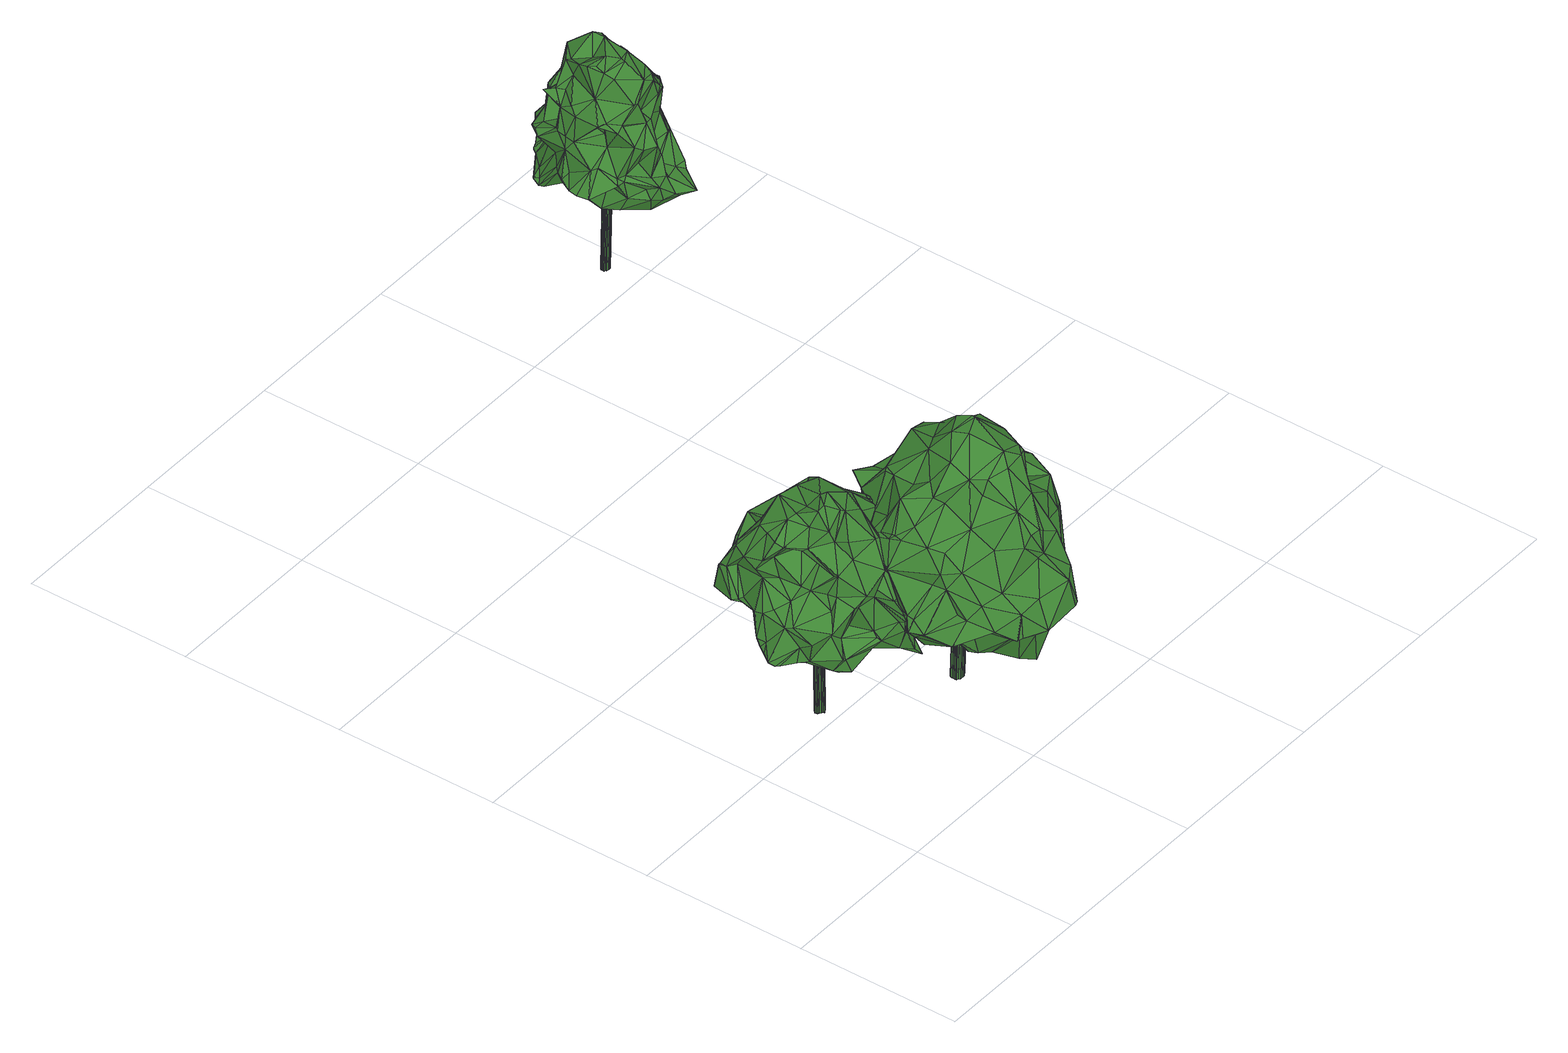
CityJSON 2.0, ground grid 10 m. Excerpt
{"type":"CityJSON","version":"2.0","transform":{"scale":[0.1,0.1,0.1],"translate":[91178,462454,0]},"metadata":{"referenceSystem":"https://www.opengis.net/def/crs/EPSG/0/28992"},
"CityObjects":{
"tree1":{"type":"SolitaryVegetationObject","attributes":{"gtid":170,"crown_width_m":9.94,"crown_median_z":8.65,"trunk_H_m":8.4,"trunk_DBH_m":0.555,"trunk_radius_m":0.278,"trunk_base_height_m":0.25,"original_gtid":"174"},"geometry":[{"type":"Solid","lod":"3","boundaries":[[[[0,1,2]],[[3,4,5]],[[6,7,8]],[[9,10,11]],[[2,12,13]],[[14,15,16]],[[17,18,19]],[[20,21,22]],[[14,16,23]],[[24,25,26]],[[27,18,28]],[[29,30,31]],[[32,33,34]],[[32,34,35]],[[2,36,37]],[[38,39,40]],[[41,19,42]],[[43,44,34]],[[45,46,47]],[[48,7,49]],[[10,50,51]],[[52,53,54]],[[55,56,57]],[[14,58,59]],[[60,61,62]],[[63,64,54]],[[65,63,54]],[[66,51,67]],[[66,68,69]],[[70,71,72]],[[73,74,75]],[[76,77,78]],[[79,63,65]],[[80,25,24]],[[81,82,83]],[[84,85,86]],[[87,88,89]],[[87,90,88]],[[59,91,15]],[[42,83,92]],[[37,36,93]],[[94,95,96]],[[97,21,20]],[[98,99,100]],[[21,64,22]],[[101,102,103]],[[63,104,105]],[[106,107,93]],[[108,109,110]],[[111,112,113]],[[114,42,105]],[[50,115,51]],[[67,51,115]],[[116,117,118]],[[34,33,79]],[[119,120,73]],[[121,26,122]],[[123,120,119]],[[123,119,124]],[[59,15,14]],[[91,125,126]],[[32,35,127]],[[101,103,128]],[[44,129,130]],[[44,130,131]],[[132,32,127]],[[132,127,109]],[[26,31,24]],[[29,31,26]],[[7,133,49]],[[134,30,29]],[[49,135,48]],[[136,137,138]],[[139,140,52]],[[141,71,70]],[[142,143,144]],[[145,18,17]],[[146,147,148]],[[149,150,28]],[[151,136,152]],[[74,153,75]],[[42,92,41]],[[154,155,8]],[[82,155,154]],[[152,136,156]],[[118,117,101]],[[102,101,117]],[[101,157,158]],[[141,159,160]],[[161,162,163]],[[50,162,115]],[[163,162,57]],[[50,57,162]],[[14,164,116]],[[165,102,166]],[[74,46,153]],[[167,116,118]],[[168,169,170]],[[17,19,41]],[[52,140,53]],[[141,171,159]],[[71,60,113]],[[172,173,174]],[[175,174,176]],[[112,177,72]],[[172,174,175]],[[91,126,16]],[[31,178,135]],[[30,178,31]],[[146,148,179]],[[70,72,177]],[[113,72,71]],[[133,77,180]],[[76,180,77]],[[181,112,100]],[[113,112,72]],[[41,182,183]],[[184,179,0]],[[185,67,186]],[[184,146,179]],[[187,188,150]],[[189,78,77]],[[7,6,133]],[[6,40,39]],[[6,8,40]],[[2,1,12]],[[113,60,190]],[[165,166,191]],[[94,13,12]],[[91,192,125]],[[91,59,192]],[[138,5,37]],[[118,139,167]],[[193,130,157]],[[193,157,151]],[[83,114,81]],[[194,23,195]],[[196,185,186]],[[196,186,161]],[[151,157,101]],[[92,197,198]],[[92,198,182]],[[139,129,43]],[[118,129,139]],[[199,85,165]],[[81,40,155]],[[81,155,82]],[[200,35,34]],[[201,188,16]],[[135,49,180]],[[162,186,115]],[[195,57,50]],[[50,194,195]],[[202,100,111]],[[181,70,177]],[[54,53,65]],[[65,53,140]],[[9,11,88]],[[203,204,205]],[[43,129,44]],[[199,169,168]],[[202,68,206]],[[206,68,207]],[[208,45,103]],[[96,209,210]],[[207,68,185]],[[135,178,48]],[[19,18,27]],[[33,32,38]],[[187,56,188]],[[149,211,212]],[[213,152,156]],[[88,11,190]],[[148,147,124]],[[60,62,190]],[[89,190,62]],[[185,68,66]],[[16,15,91]],[[10,9,199]],[[105,104,214]],[[215,216,97]],[[181,100,99]],[[153,208,75]],[[114,105,214]],[[124,89,62]],[[217,124,62]],[[66,10,51]],[[218,219,108]],[[140,139,220]],[[85,168,221]],[[199,168,85]],[[26,25,80]],[[48,178,7]],[[44,131,34]],[[145,17,212]],[[200,34,131]],[[50,199,191]],[[26,80,122]],[[185,196,207]],[[42,114,83]],[[66,67,185]],[[10,199,50]],[[66,11,10]],[[66,69,11]],[[202,111,68]],[[94,204,203]],[[30,197,154]],[[197,30,134]],[[31,180,24]],[[135,180,31]],[[20,22,105]],[[147,123,124]],[[105,42,19]],[[206,207,196]],[[213,143,152]],[[96,204,94]],[[190,222,113]],[[105,22,63]],[[97,20,215]],[[165,191,199]],[[92,83,197]],[[74,73,4]],[[103,102,221]],[[73,75,208]],[[181,223,224]],[[65,220,79]],[[140,220,65]],[[150,149,196]],[[39,32,77]],[[225,226,205]],[[201,227,228]],[[203,229,2]],[[138,106,136]],[[230,209,95]],[[158,129,118]],[[38,32,39]],[[231,29,171]],[[180,232,24]],[[232,80,24]],[[136,151,137]],[[233,216,227]],[[59,58,192]],[[234,105,19]],[[153,46,45]],[[187,57,56]],[[188,228,28]],[[188,201,228]],[[188,28,150]],[[233,227,201]],[[58,116,192]],[[194,50,191]],[[164,14,166]],[[102,164,166]],[[195,55,57]],[[136,93,156]],[[167,139,235]],[[236,212,237]],[[119,238,124]],[[223,181,239]],[[49,133,180]],[[79,43,34]],[[220,43,79]],[[196,149,206]],[[212,206,149]],[[240,38,40]],[[240,40,81]],[[114,214,240]],[[81,114,240]],[[38,240,33]],[[133,6,39]],[[208,153,45]],[[221,208,103]],[[143,218,241]],[[159,122,242]],[[70,243,141]],[[45,47,128]],[[122,159,121]],[[71,61,60]],[[206,244,202]],[[18,211,28]],[[145,211,18]],[[108,245,109]],[[176,246,247]],[[176,247,243]],[[154,197,82]],[[83,82,197]],[[243,70,224]],[[243,224,176]],[[178,8,248]],[[189,77,132]],[[8,30,154]],[[102,117,164]],[[116,164,117]],[[80,230,122]],[[181,99,239]],[[206,212,244]],[[222,68,113]],[[88,190,89]],[[112,181,177]],[[190,11,222]],[[69,222,11]],[[113,68,111]],[[244,100,202]],[[213,249,143]],[[221,168,208]],[[96,210,205]],[[78,144,250]],[[78,250,210]],[[61,217,62]],[[223,237,17]],[[239,237,223]],[[74,4,3]],[[74,3,46]],[[85,221,86]],[[232,209,80]],[[230,80,209]],[[14,116,58]],[[115,186,67]],[[3,47,46]],[[40,8,155]],[[194,191,23]],[[63,22,64]],[[234,19,27]],[[162,161,186]],[[251,147,252]],[[147,146,252]],[[107,156,93]],[[253,195,23]],[[254,253,23]],[[166,23,191]],[[169,199,9]],[[205,204,96]],[[169,9,90]],[[90,9,88]],[[4,73,120]],[[4,120,255]],[[120,256,255]],[[196,161,187]],[[163,187,161]],[[57,187,163]],[[196,187,150]],[[127,35,200]],[[228,27,28]],[[234,27,257]],[[258,143,241]],[[141,231,171]],[[208,170,73]],[[84,86,102]],[[84,102,165]],[[2,251,252]],[[39,77,133]],[[250,205,210]],[[195,253,55]],[[3,137,47]],[[137,128,47]],[[259,160,61]],[[156,260,213]],[[2,252,0]],[[184,0,252]],[[240,104,33]],[[69,68,222]],[[159,171,121]],[[2,13,203]],[[94,203,13]],[[255,5,4]],[[217,148,124]],[[124,87,89]],[[2,5,255]],[[37,5,2]],[[87,124,238]],[[119,261,238]],[[215,20,105]],[[215,105,234]],[[79,104,63]],[[54,64,21]],[[180,76,232]],[[78,232,76]],[[52,21,97]],[[54,21,52]],[[26,171,29]],[[121,171,26]],[[152,143,151]],[[193,151,143]],[[249,144,262]],[[123,251,256]],[[120,123,256]],[[147,251,123]],[[256,251,255]],[[45,128,103]],[[173,198,134]],[[2,255,251]],[[14,23,166]],[[214,104,240]],[[257,215,234]],[[97,216,233]],[[227,216,215]],[[254,23,16]],[[73,170,119]],[[132,77,32]],[[17,237,212]],[[188,56,253]],[[55,253,56]],[[16,188,253]],[[173,172,198]],[[236,237,239]],[[41,92,182]],[[168,170,208]],[[78,210,209]],[[78,209,232]],[[184,252,146]],[[169,119,170]],[[112,111,100]],[[212,236,244]],[[33,104,79]],[[200,258,127]],[[139,43,220]],[[254,16,253]],[[172,175,183]],[[41,183,17]],[[230,95,12]],[[99,236,239]],[[98,236,99]],[[223,17,183]],[[223,183,175]],[[231,246,29]],[[143,249,262]],[[244,236,98]],[[212,211,145]],[[149,28,211]],[[106,93,136]],[[263,160,264]],[[263,264,141]],[[137,151,128]],[[101,128,151]],[[52,97,235]],[[158,130,129]],[[122,1,0]],[[148,217,265]],[[61,265,217]],[[160,265,61]],[[148,265,160]],[[98,100,244]],[[12,1,230]],[[122,230,1]],[[109,245,189]],[[144,189,245]],[[241,110,258]],[[143,262,144]],[[137,5,138]],[[3,5,137]],[[225,205,93]],[[127,258,109]],[[250,260,205]],[[107,205,260]],[[37,93,107]],[[96,95,209]],[[93,205,107]],[[181,224,70]],[[225,93,36]],[[225,36,226]],[[0,242,122]],[[157,130,158]],[[85,84,165]],[[159,242,160]],[[179,148,242]],[[179,242,0]],[[160,242,148]],[[78,189,144]],[[173,246,174]],[[169,261,119]],[[90,261,169]],[[142,108,219]],[[142,219,143]],[[241,218,110]],[[109,189,132]],[[257,227,215]],[[174,246,176]],[[138,37,106]],[[29,246,134]],[[173,134,246]],[[245,108,142]],[[245,142,144]],[[108,110,218]],[[219,218,143]],[[94,12,95]],[[36,2,229]],[[205,229,203]],[[226,229,205]],[[36,229,226]],[[86,221,102]],[[134,198,197]],[[101,158,118]],[[183,198,172]],[[183,182,198]],[[16,233,201]],[[16,126,233]],[[71,141,264]],[[259,264,160]],[[61,71,264]],[[259,61,264]],[[263,141,160]],[[52,235,139]],[[125,235,126]],[[250,144,260]],[[116,167,235]],[[116,235,192]],[[125,192,235]],[[107,106,37]],[[126,235,233]],[[97,233,235]],[[178,248,7]],[[7,248,8]],[[258,193,143]],[[258,110,109]],[[131,258,200]],[[258,130,193]],[[131,130,258]],[[87,238,90]],[[90,238,261]],[[246,231,247]],[[243,247,141]],[[231,141,247]],[[27,227,257]],[[228,227,27]],[[178,30,8]],[[176,224,175]],[[223,175,224]],[[213,260,249]],[[144,249,260]],[[156,107,260]],[[266,267,268]],[[266,268,269]],[[269,268,270]],[[269,270,271]],[[268,267,272]],[[268,272,270]],[[270,272,273]],[[270,273,271]],[[272,267,274]],[[272,274,273]],[[273,274,275]],[[273,275,271]],[[274,267,276]],[[274,276,275]],[[275,276,277]],[[275,277,271]],[[276,267,278]],[[276,278,277]],[[277,278,279]],[[277,279,271]],[[279,278,280]],[[279,280,271]],[[278,267,281]],[[278,281,280]],[[280,281,282]],[[280,282,271]],[[281,267,283]],[[281,283,282]],[[283,267,284]],[[283,284,282]],[[282,284,285]],[[282,285,271]],[[284,267,286]],[[284,286,285]],[[286,267,287]],[[286,287,285]],[[285,287,288]],[[285,288,271]],[[287,267,289]],[[287,289,288]],[[288,289,290]],[[288,290,271]],[[289,267,291]],[[289,291,290]],[[291,267,292]],[[291,292,290]],[[290,292,293]],[[290,293,271]],[[292,267,294]],[[292,294,293]],[[293,294,295]],[[293,295,271]],[[295,294,296]],[[295,296,271]],[[294,267,297]],[[294,297,296]],[[297,267,298]],[[297,298,296]],[[296,298,299]],[[296,299,271]],[[298,267,300]],[[298,300,299]],[[299,300,301]],[[299,301,271]],[[300,267,302]],[[300,302,301]],[[301,302,303]],[[301,303,271]],[[302,267,304]],[[302,304,303]],[[303,304,305]],[[303,305,271]],[[305,304,269]],[[305,269,271]],[[304,267,266]],[[304,266,269]]]]}]},
"tree2":{"type":"SolitaryVegetationObject","attributes":{"gtid":153,"crown_width_m":12.18,"crown_median_z":9.05,"trunk_H_m":8.67,"trunk_DBH_m":0.709,"trunk_radius_m":0.355,"trunk_base_height_m":0.38,"original_gtid":"157"},"geometry":[{"type":"Solid","lod":"3","boundaries":[[[[306,307,308]],[[309,308,307]],[[310,311,312]],[[313,312,311]],[[314,315,316]],[[317,318,319]],[[320,321,322]],[[323,321,320]],[[324,325,326]],[[327,328,329]],[[330,331,332]],[[330,332,333]],[[334,335,336]],[[337,338,339]],[[340,338,337]],[[341,342,343]],[[344,345,346]],[[347,348,349]],[[350,351,352]],[[353,354,335]],[[355,356,357]],[[358,359,321]],[[360,361,362]],[[363,364,333]],[[365,366,367]],[[368,369,370]],[[371,372,373]],[[349,372,371]],[[318,374,375]],[[324,322,376]],[[361,377,362]],[[378,379,380]],[[319,318,375]],[[381,382,383]],[[317,382,381]],[[384,354,353]],[[344,385,345]],[[341,386,342]],[[316,387,388]],[[389,390,317]],[[324,326,391]],[[392,393,394]],[[393,395,396]],[[396,394,393]],[[325,397,326]],[[387,398,388]],[[399,392,315]],[[396,400,394]],[[401,400,396]],[[402,403,372]],[[316,404,314]],[[405,314,404]],[[362,334,360]],[[406,407,366]],[[408,331,409]],[[372,403,373]],[[410,373,403]],[[411,331,408]],[[310,359,412]],[[358,412,359]],[[413,406,366]],[[408,409,406]],[[406,409,414]],[[415,416,327]],[[417,418,419]],[[306,399,420]],[[315,420,399]],[[370,387,316]],[[421,410,422]],[[421,422,386]],[[423,424,425]],[[423,425,426]],[[427,428,424]],[[429,401,430]],[[431,432,433]],[[362,335,334]],[[353,335,362]],[[343,434,341]],[[435,436,437]],[[314,420,315]],[[438,324,391]],[[369,361,439]],[[347,349,371]],[[440,441,367]],[[388,404,316]],[[442,400,443]],[[398,387,444]],[[398,444,418]],[[364,445,308]],[[308,445,306]],[[426,385,423]],[[443,400,351]],[[446,351,400]],[[311,432,431]],[[447,432,311]],[[448,405,449]],[[426,450,326]],[[340,451,452]],[[453,454,455]],[[456,457,458]],[[381,318,317]],[[361,350,377]],[[365,402,413]],[[459,421,386]],[[349,413,402]],[[372,349,402]],[[445,399,306]],[[411,408,413]],[[460,461,462]],[[463,461,460]],[[310,312,417]],[[464,449,465]],[[466,449,464]],[[324,467,325]],[[450,468,391]],[[469,468,450]],[[413,348,411]],[[413,349,348]],[[347,470,348]],[[360,439,361]],[[456,471,412]],[[472,454,434]],[[386,473,342]],[[424,337,438]],[[428,337,424]],[[433,432,474]],[[335,354,475]],[[467,324,376]],[[449,405,398]],[[310,476,447]],[[321,359,419]],[[415,477,478]],[[327,477,415]],[[414,479,480]],[[374,481,397]],[[449,466,448]],[[482,483,437]],[[319,377,350]],[[353,467,384]],[[381,374,318]],[[484,485,356]],[[462,441,440]],[[371,373,421]],[[486,476,458]],[[457,486,458]],[[375,487,488]],[[489,490,491]],[[471,456,458]],[[347,482,470]],[[437,470,482]],[[389,319,350]],[[389,317,319]],[[350,352,389]],[[419,384,321]],[[412,321,323]],[[467,376,384]],[[458,476,310]],[[458,310,471]],[[412,471,310]],[[326,450,391]],[[400,401,492]],[[446,400,492]],[[439,336,369]],[[411,348,332]],[[344,346,427]],[[384,419,354]],[[489,431,490]],[[493,494,495]],[[496,415,478]],[[497,333,498]],[[493,495,499]],[[332,470,498]],[[425,468,469]],[[424,468,425]],[[460,462,440]],[[500,462,461]],[[500,461,501]],[[502,435,430]],[[330,479,409]],[[326,397,426]],[[394,400,442]],[[454,453,434]],[[470,437,436]],[[306,420,314]],[[453,421,434]],[[401,396,502]],[[503,504,445]],[[382,390,505]],[[357,398,418]],[[357,506,398]],[[374,381,507]],[[333,479,330]],[[364,479,333]],[[472,345,507]],[[410,421,373]],[[317,390,382]],[[348,470,332]],[[416,338,452]],[[307,448,499]],[[364,363,395]],[[314,448,306]],[[417,359,310]],[[419,359,417]],[[433,474,415]],[[329,328,508]],[[413,366,365]],[[409,331,330]],[[307,306,448]],[[509,510,383]],[[486,457,416]],[[415,474,416]],[[486,416,474]],[[327,380,328]],[[414,407,406]],[[407,414,511]],[[507,481,374]],[[408,406,413]],[[433,490,431]],[[512,329,463]],[[411,332,331]],[[328,380,379]],[[366,513,367]],[[417,485,484]],[[484,418,417]],[[440,367,512]],[[416,451,380]],[[416,380,327]],[[426,481,514]],[[445,504,399]],[[463,501,461]],[[456,323,339]],[[327,512,477]],[[329,512,327]],[[398,506,465]],[[398,404,388]],[[445,364,395]],[[487,362,488]],[[377,488,362]],[[362,467,353]],[[473,515,346]],[[376,322,384]],[[336,335,475]],[[506,356,464]],[[515,422,501]],[[385,427,423]],[[385,344,427]],[[405,404,398]],[[433,415,496]],[[482,516,483]],[[448,314,405]],[[494,493,491]],[[466,491,493]],[[438,320,322]],[[402,365,403]],[[325,375,397]],[[325,467,375]],[[507,514,481]],[[426,397,481]],[[308,479,364]],[[370,336,387]],[[336,475,387]],[[452,338,340]],[[438,339,320]],[[323,320,339]],[[457,456,339]],[[502,396,517]],[[412,323,456]],[[439,360,336]],[[370,369,336]],[[334,336,360]],[[483,429,430]],[[448,466,493]],[[448,493,499]],[[343,472,434]],[[428,379,378]],[[337,428,378]],[[354,418,444]],[[354,444,475]],[[427,424,423]],[[449,398,465]],[[308,309,479]],[[418,354,419]],[[518,370,316]],[[519,505,390]],[[382,505,383]],[[484,356,355]],[[487,467,362]],[[442,443,520]],[[501,508,515]],[[309,307,499]],[[486,447,476]],[[474,447,486]],[[361,369,520]],[[451,416,452]],[[447,474,432]],[[407,521,366]],[[346,342,473]],[[443,351,361]],[[395,517,396]],[[375,467,487]],[[357,356,506]],[[337,339,438]],[[356,522,464]],[[366,521,477]],[[375,374,397]],[[316,315,518]],[[394,442,523]],[[442,524,523]],[[322,324,438]],[[328,346,515]],[[328,515,508]],[[394,523,392]],[[315,523,518]],[[496,495,494]],[[407,495,496]],[[346,345,342]],[[332,498,333]],[[466,489,491]],[[322,321,384]],[[512,367,513]],[[512,513,477]],[[497,436,363]],[[484,355,418]],[[485,313,522]],[[437,483,435]],[[366,477,513]],[[390,492,519]],[[495,525,499]],[[345,472,343]],[[519,526,455]],[[500,365,441]],[[500,441,462]],[[309,525,414]],[[346,527,427]],[[427,527,379]],[[505,519,455]],[[367,441,365]],[[508,463,329]],[[392,523,315]],[[501,410,403]],[[507,381,510]],[[507,510,472]],[[475,444,387]],[[440,463,460]],[[519,516,526]],[[478,477,521]],[[478,521,496]],[[395,363,517]],[[424,438,468]],[[507,385,514]],[[426,514,385]],[[311,310,447]],[[345,385,507]],[[502,517,435]],[[496,521,407]],[[409,479,414]],[[483,430,435]],[[483,516,429]],[[515,473,422]],[[473,386,422]],[[501,422,410]],[[526,516,482]],[[528,526,482]],[[429,516,519]],[[502,430,401]],[[390,389,492]],[[446,492,389]],[[340,378,451]],[[337,378,340]],[[459,386,341]],[[459,341,421]],[[343,342,345]],[[429,519,492]],[[381,383,510]],[[416,457,338]],[[339,338,457]],[[436,498,470]],[[497,498,436]],[[436,435,517]],[[436,517,363]],[[497,363,333]],[[431,489,529]],[[442,368,524]],[[358,321,412]],[[417,312,485]],[[313,485,312]],[[494,490,496]],[[491,490,494]],[[509,472,510]],[[427,379,428]],[[512,463,440]],[[311,431,313]],[[503,445,395]],[[403,365,500]],[[403,500,501]],[[501,463,508]],[[431,529,313]],[[522,313,529]],[[506,464,465]],[[407,511,525]],[[495,407,525]],[[368,442,520]],[[414,525,511]],[[499,525,309]],[[434,421,341]],[[357,418,355]],[[375,488,319]],[[377,319,488]],[[399,504,392]],[[393,392,504]],[[503,393,504]],[[472,509,454]],[[524,368,523]],[[518,368,370]],[[523,368,518]],[[450,426,469]],[[347,528,482]],[[438,391,468]],[[526,530,453]],[[453,530,421]],[[425,469,426]],[[528,530,526]],[[346,328,527]],[[328,379,527]],[[368,520,369]],[[361,520,443]],[[401,429,492]],[[464,529,489]],[[522,529,464]],[[454,509,455]],[[485,522,356]],[[453,455,526]],[[509,505,455]],[[509,383,505]],[[451,378,380]],[[309,480,479]],[[414,480,309]],[[466,464,489]],[[496,490,433]],[[347,531,528]],[[503,395,393]],[[389,351,446]],[[352,351,389]],[[361,351,350]],[[371,531,347]],[[421,531,371]],[[530,531,421]],[[530,528,531]],[[532,533,534]],[[532,534,535]],[[535,534,536]],[[535,536,537]],[[534,533,538]],[[534,538,536]],[[536,538,539]],[[536,539,537]],[[538,533,540]],[[538,540,539]],[[539,540,541]],[[539,541,537]],[[540,533,542]],[[540,542,541]],[[541,542,543]],[[541,543,537]],[[542,533,544]],[[542,544,543]],[[543,544,545]],[[543,545,537]],[[544,533,546]],[[544,546,545]],[[545,546,547]],[[545,547,537]],[[546,533,548]],[[546,548,547]],[[547,548,549]],[[547,549,537]],[[548,533,550]],[[548,550,549]],[[549,550,551]],[[549,551,537]],[[550,533,552]],[[550,552,551]],[[551,552,553]],[[551,553,537]],[[552,533,554]],[[552,554,553]],[[553,554,555]],[[553,555,537]],[[554,533,556]],[[554,556,555]],[[555,556,557]],[[555,557,537]],[[556,533,558]],[[556,558,557]],[[557,558,559]],[[557,559,537]],[[558,533,560]],[[558,560,559]],[[559,560,561]],[[559,561,537]],[[560,533,562]],[[560,562,561]],[[561,562,563]],[[561,563,537]],[[562,533,564]],[[562,564,563]],[[563,564,565]],[[563,565,537]],[[564,533,566]],[[564,566,565]],[[565,566,567]],[[565,567,537]],[[566,533,568]],[[566,568,567]],[[567,568,569]],[[567,569,537]],[[569,568,570]],[[569,570,537]],[[568,533,571]],[[568,571,570]],[[570,571,572]],[[570,572,537]],[[571,533,573]],[[571,573,572]],[[572,573,574]],[[572,574,537]],[[573,533,575]],[[573,575,574]],[[574,575,576]],[[574,576,537]],[[575,533,577]],[[575,577,576]],[[577,533,578]],[[577,578,576]],[[576,578,579]],[[576,579,537]],[[578,533,532]],[[578,532,579]],[[579,532,535]],[[579,535,537]]]]}]},
"tree3":{"type":"SolitaryVegetationObject","attributes":{"gtid":173,"crown_width_m":8.48,"crown_median_z":8.84,"trunk_H_m":8.64,"trunk_DBH_m":0.475,"trunk_radius_m":0.238,"trunk_base_height_m":0.2,"original_gtid":"177"},"geometry":[{"type":"Solid","lod":"3","boundaries":[[[[580,581,582]],[[583,584,585]],[[583,585,586]],[[587,588,585]],[[589,590,591]],[[592,593,594]],[[595,596,597]],[[598,593,599]],[[600,599,593]],[[601,602,603]],[[604,605,606]],[[607,608,609]],[[599,600,610]],[[611,612,613]],[[614,615,616]],[[617,616,615]],[[618,619,620]],[[592,600,593]],[[613,621,622]],[[623,621,613]],[[581,624,625]],[[590,589,587]],[[626,627,628]],[[603,591,590]],[[629,630,631]],[[632,633,634]],[[635,609,636]],[[637,638,639]],[[640,641,642]],[[643,644,645]],[[646,597,647]],[[648,649,650]],[[610,600,586]],[[651,652,653]],[[654,653,652]],[[651,655,656]],[[657,658,659]],[[660,661,662]],[[663,621,623]],[[664,665,666]],[[630,629,667]],[[580,610,668]],[[669,670,611]],[[644,662,645]],[[671,662,644]],[[583,586,592]],[[672,636,609]],[[673,674,627]],[[620,624,618]],[[587,585,584]],[[620,619,675]],[[620,675,672]],[[676,677,678]],[[679,671,644]],[[680,681,682]],[[683,684,685]],[[686,664,687]],[[688,687,664]],[[603,584,583]],[[689,690,691]],[[681,641,692]],[[692,682,681]],[[643,645,693]],[[694,643,693]],[[695,696,671]],[[587,584,590]],[[590,584,603]],[[616,697,614]],[[586,585,588]],[[698,583,594]],[[648,699,700]],[[592,594,583]],[[701,702,653]],[[701,653,703]],[[704,664,611]],[[684,705,685]],[[609,635,706]],[[609,706,607]],[[592,586,600]],[[707,593,598]],[[625,582,581]],[[599,708,707]],[[598,599,707]],[[709,710,677]],[[692,641,711]],[[616,712,713]],[[581,618,624]],[[714,662,671]],[[715,608,716]],[[717,716,608]],[[631,718,719]],[[686,720,721]],[[606,722,723]],[[724,723,722]],[[605,725,606]],[[726,606,725]],[[719,727,724]],[[726,728,729]],[[726,725,728]],[[684,730,705]],[[657,695,731]],[[657,696,695]],[[678,732,733]],[[639,734,637]],[[676,735,677]],[[664,683,665]],[[665,687,688]],[[665,736,687]],[[723,737,604]],[[665,661,736]],[[645,661,665]],[[738,739,635]],[[624,740,673]],[[631,630,682]],[[741,742,743]],[[655,713,656]],[[744,595,745]],[[746,609,608]],[[747,748,589]],[[749,675,619]],[[750,689,620]],[[639,638,703]],[[742,699,751]],[[712,616,617]],[[746,623,752]],[[690,753,752]],[[680,667,730]],[[630,667,680]],[[750,690,689]],[[754,755,637]],[[754,756,757]],[[758,759,678]],[[749,760,634]],[[726,649,606]],[[761,753,750]],[[762,607,706]],[[719,763,727]],[[702,764,733]],[[765,766,767]],[[726,638,649]],[[703,653,654]],[[768,703,654]],[[616,713,697]],[[730,769,681]],[[692,737,682]],[[770,697,762]],[[697,717,762]],[[618,581,668]],[[580,668,581]],[[755,771,751]],[[614,697,772]],[[646,773,597]],[[625,626,582]],[[639,703,768]],[[770,772,697]],[[587,632,588]],[[632,774,588]],[[642,730,684]],[[775,776,777]],[[776,601,777]],[[778,739,738]],[[732,715,779]],[[663,715,732]],[[780,668,610]],[[669,664,670]],[[591,781,747]],[[614,782,783]],[[729,728,703]],[[698,601,583]],[[603,583,601]],[[613,622,784]],[[700,649,648]],[[660,662,714]],[[763,723,727]],[[683,685,693]],[[765,626,766]],[[762,717,607]],[[599,785,708]],[[786,705,730]],[[624,673,625]],[[647,631,646]],[[711,640,735]],[[709,735,640]],[[631,731,695]],[[642,641,769]],[[646,631,719]],[[746,752,753]],[[787,783,782]],[[730,681,680]],[[788,777,789]],[[698,789,777]],[[611,666,669]],[[635,739,770]],[[778,748,790]],[[688,664,669]],[[767,791,792]],[[596,792,791]],[[601,776,602]],[[679,705,786]],[[694,685,705]],[[597,596,647]],[[731,647,596]],[[715,746,608]],[[692,735,605]],[[605,604,692]],[[704,784,683]],[[621,663,622]],[[746,715,623]],[[679,695,671]],[[648,755,699]],[[782,778,790]],[[712,651,656]],[[712,656,713]],[[793,792,745]],[[618,760,619]],[[723,763,737]],[[781,591,602]],[[642,769,730]],[[705,679,643]],[[705,643,694]],[[688,666,665]],[[709,640,683]],[[591,747,589]],[[640,642,684]],[[765,582,626]],[[794,709,683]],[[780,618,668]],[[648,650,637]],[[758,795,759]],[[735,676,605]],[[734,639,768]],[[734,768,796]],[[684,683,640]],[[738,633,632]],[[738,632,589]],[[686,721,797]],[[798,700,699]],[[776,799,781]],[[654,652,617]],[[755,751,699]],[[764,676,800]],[[678,800,676]],[[793,708,801]],[[709,677,735]],[[617,652,712]],[[604,737,692]],[[606,723,604]],[[798,699,742]],[[779,802,733]],[[672,761,620]],[[803,757,790]],[[779,733,732]],[[756,637,734]],[[756,734,796]],[[593,804,594]],[[707,804,593]],[[597,804,595]],[[774,805,588]],[[708,804,707]],[[773,804,597]],[[773,806,788]],[[646,806,773]],[[735,692,711]],[[623,715,663]],[[779,715,802]],[[776,771,799]],[[751,771,776]],[[706,635,770]],[[770,762,706]],[[741,646,742]],[[589,748,738]],[[778,738,748]],[[742,646,719]],[[752,807,690]],[[752,623,807]],[[626,625,627]],[[702,733,655]],[[626,628,767]],[[626,767,766]],[[657,659,696]],[[804,773,789]],[[788,789,773]],[[743,742,806]],[[743,806,646]],[[744,745,792]],[[671,659,714]],[[767,714,659]],[[647,731,631]],[[657,596,658]],[[767,658,596]],[[767,596,791]],[[610,785,599]],[[580,785,610]],[[767,659,658]],[[623,808,807]],[[809,807,808]],[[637,650,638]],[[649,638,650]],[[644,643,679]],[[796,654,617]],[[810,811,691]],[[787,782,790]],[[744,792,596]],[[717,608,607]],[[767,792,765]],[[742,788,806]],[[788,751,777]],[[775,777,751]],[[754,637,756]],[[613,612,808]],[[613,808,623]],[[757,787,790]],[[727,723,724]],[[614,772,782]],[[733,764,678]],[[678,764,800]],[[768,654,796]],[[747,781,812]],[[725,676,764]],[[605,676,725]],[[721,809,612]],[[721,612,797]],[[758,710,683]],[[794,683,710]],[[794,710,709]],[[701,764,702]],[[780,760,618]],[[802,717,655]],[[651,702,655]],[[697,655,717]],[[697,713,655]],[[672,675,636]],[[786,629,679]],[[679,629,695]],[[635,636,813]],[[671,696,659]],[[629,631,695]],[[813,636,675]],[[741,814,646]],[[743,646,814]],[[743,814,741]],[[612,670,797]],[[620,740,624]],[[670,664,797]],[[720,809,721]],[[750,753,690]],[[634,805,774]],[[685,694,693]],[[711,641,640]],[[805,780,815]],[[815,588,805]],[[712,652,651]],[[708,785,801]],[[582,801,580]],[[793,801,582]],[[580,801,785]],[[619,760,749]],[[780,610,815]],[[586,815,610]],[[588,815,586]],[[719,718,763]],[[802,655,733]],[[683,664,816]],[[651,653,702]],[[675,749,817]],[[633,738,817]],[[772,770,739]],[[634,633,817]],[[611,664,666]],[[688,669,666]],[[755,648,637]],[[601,698,777]],[[683,693,645]],[[704,816,664]],[[687,736,661]],[[700,724,722]],[[628,714,767]],[[686,797,664]],[[678,710,758]],[[678,677,710]],[[587,589,632]],[[805,634,760]],[[809,720,811]],[[686,811,720]],[[781,602,776]],[[641,681,769]],[[783,796,615]],[[627,660,628]],[[617,615,796]],[[783,615,614]],[[603,602,591]],[[810,691,690]],[[625,673,627]],[[611,670,612]],[[753,609,746]],[[613,784,704]],[[757,756,787]],[[689,740,620]],[[726,703,638]],[[726,729,703]],[[790,812,803]],[[786,667,629]],[[747,812,748]],[[613,704,611]],[[703,728,701]],[[764,701,728]],[[764,728,725]],[[803,754,757]],[[799,754,803]],[[793,765,792]],[[689,673,740]],[[803,812,799]],[[790,748,812]],[[754,818,755]],[[771,755,818]],[[781,799,812]],[[700,798,724]],[[724,798,719]],[[690,807,819]],[[730,667,786]],[[784,622,795]],[[820,795,622]],[[788,742,751]],[[775,751,776]],[[649,700,722]],[[771,818,799]],[[754,799,818]],[[649,722,606]],[[809,808,612]],[[595,744,596]],[[731,596,657]],[[761,750,620]],[[632,634,774]],[[753,761,609]],[[672,609,761]],[[683,795,758]],[[804,789,698]],[[804,698,594]],[[784,795,683]],[[708,745,804]],[[595,804,745]],[[691,674,673]],[[813,675,817]],[[813,817,635]],[[635,817,738]],[[732,820,663]],[[622,663,820]],[[778,782,739]],[[628,660,714]],[[687,660,686]],[[687,661,660]],[[796,821,756]],[[634,817,749]],[[772,739,782]],[[686,660,691]],[[811,686,691]],[[691,660,674]],[[627,674,660]],[[793,582,765]],[[793,745,708]],[[805,760,780]],[[645,662,661]],[[719,798,742]],[[756,821,787]],[[783,821,796]],[[783,787,821]],[[683,645,665]],[[704,683,816]],[[732,759,820]],[[680,682,630]],[[732,678,759]],[[820,759,795]],[[631,822,718]],[[763,718,822]],[[682,737,822]],[[682,822,631]],[[737,763,822]],[[689,691,673]],[[819,809,811]],[[819,807,809]],[[819,810,690]],[[819,811,810]],[[715,716,802]],[[802,716,717]],[[823,824,825]],[[823,825,826]],[[826,825,827]],[[826,827,828]],[[827,825,829]],[[827,829,828]],[[825,824,830]],[[825,830,829]],[[829,830,831]],[[829,831,828]],[[830,824,832]],[[830,832,831]],[[831,832,833]],[[831,833,828]],[[832,824,834]],[[832,834,833]],[[834,824,835]],[[834,835,833]],[[833,835,836]],[[833,836,828]],[[835,824,837]],[[835,837,836]],[[836,837,838]],[[836,838,828]],[[838,837,839]],[[838,839,828]],[[837,824,840]],[[837,840,839]],[[839,840,841]],[[839,841,828]],[[840,824,842]],[[840,842,841]],[[841,842,843]],[[841,843,828]],[[843,842,844]],[[843,844,828]],[[842,824,845]],[[842,845,844]],[[844,845,846]],[[844,846,828]],[[845,824,847]],[[845,847,846]],[[847,824,848]],[[847,848,846]],[[846,848,849]],[[846,849,828]],[[848,824,850]],[[848,850,849]],[[849,850,851]],[[849,851,828]],[[850,824,852]],[[850,852,851]],[[852,824,853]],[[852,853,851]],[[851,853,854]],[[851,854,828]],[[853,824,855]],[[853,855,854]],[[854,855,856]],[[854,856,828]],[[855,824,857]],[[855,857,856]],[[857,824,823]],[[857,823,856]],[[856,823,826]],[[856,826,828]]]]}]}
},
"vertices":[
[65,155,107],[72,141,106],[79,148,92],[67,135,55],[71,145,71],[80,144,72],[95,98,107],[99,101,124],[96,98,123],[30,129,85],[28,128,86],[26,136,88],[89,150,99],[91,148,97],[41,88,61],[37,83,59],[35,81,61],[42,83,118],[42,84,104],[53,73,103],[64,60,85],[61,54,84],[64,56,87],[39,92,69],[93,131,125],[92,133,125],[87,136,130],[47,76,97],[32,79,88],[78,123,142],[84,106,136],[86,113,134],[100,88,94],[85,73,88],[96,78,77],[101,83,78],[82,140,75],[89,148,71],[89,85,99],[97,89,97],[86,93,110],[52,81,124],[65,70,114],[82,78,80],[94,86,67],[66,135,55],[70,137,49],[70,137,50],[99,104,124],[100,107,121],[21,113,74],[16,117,82],[63,59,69],[68,53,68],[61,53,84],[17,90,74],[16,90,74],[11,97,72],[41,87,59],[39,85,58],[31,141,118],[34,143,118],[29,150,103],[69,59,85],[65,56,87],[71,56,73],[19,120,92],[13,114,81],[30,123,106],[28,134,89],[43,117,139],[38,131,132],[35,124,132],[58,150,69],[64,140,54],[61,137,57],[89,115,107],[98,108,100],[97,119,92],[83,70,83],[89,135,123],[75,80,116],[75,82,126],[72,79,127],[59,113,77],[45,118,85],[60,120,71],[28,153,87],[24,139,87],[28,150,103],[27,143,86],[39,80,58],[69,79,128],[93,144,71],[96,150,98],[90,143,99],[100,141,95],[57,66,74],[49,112,120],[38,109,130],[34,119,119],[76,104,68],[59,110,66],[73,125,66],[74,71,87],[61,74,97],[88,147,71],[95,147,71],[111,116,66],[108,106,76],[111,116,65],[24,123,115],[26,120,121],[27,133,117],[69,74,112],[12,111,77],[61,84,68],[70,97,72],[73,86,67],[45,149,71],[55,150,73],[76,132,125],[77,144,123],[47,144,86],[37,153,91],[43,76,58],[43,75,58],[103,95,80],[76,125,66],[79,85,68],[93,93,58],[95,86,67],[100,106,83],[98,105,106],[76,103,143],[98,108,125],[92,133,58],[79,125,66],[82,144,71],[68,69,63],[73,52,62],[57,133,139],[107,117,66],[106,120,63],[103,129,85],[41,89,104],[58,157,99],[55,157,97],[51,156,105],[22,97,90],[17,81,89],[86,122,60],[95,129,59],[64,135,54],[79,97,131],[76,93,118],[95,133,58],[87,104,63],[79,89,69],[62,140,126],[50,148,125],[7,102,74],[11,108,75],[9,99,72],[54,94,72],[41,107,75],[45,95,71],[64,73,64],[47,134,82],[44,135,81],[49,144,75],[73,128,136],[61,96,144],[63,106,150],[55,102,148],[46,92,141],[51,103,146],[31,116,132],[96,105,125],[59,157,104],[92,118,115],[32,111,130],[60,90,126],[48,90,134],[60,157,100],[18,114,94],[13,108,81],[17,89,84],[20,85,75],[99,110,83],[28,145,104],[39,106,74],[43,80,60],[93,103,62],[28,99,79],[20,92,76],[16,98,93],[77,95,135],[64,95,142],[36,121,76],[97,86,71],[37,76,69],[36,117,105],[94,146,96],[100,142,94],[100,137,91],[29,104,100],[21,109,97],[59,131,64],[88,136,101],[100,131,90],[40,86,95],[37,97,105],[93,130,62],[66,83,99],[58,72,77],[57,69,75],[37,148,103],[110,120,63],[110,120,64],[71,63,71],[60,124,69],[32,141,105],[37,99,132],[46,105,138],[90,138,71],[88,129,81],[43,82,77],[34,82,85],[84,139,96],[75,137,112],[66,128,142],[86,122,110],[39,76,68],[49,75,97],[58,73,65],[52,100,119],[45,88,114],[30,152,87],[36,102,130],[78,83,103],[108,116,66],[59,143,118],[48,115,141],[38,104,104],[103,110,75],[61,109,148],[55,113,142],[98,100,124],[91,128,67],[103,129,86],[65,149,93],[65,150,93],[19,87,74],[38,86,70],[73,145,73],[59,141,80],[51,83,80],[99,105,67],[46,139,124],[93,143,71],[33,148,88],[99,112,74],[48,134,130],[45,135,130],[48,138,112],[65,110,3],[62,110,3],[65,111,3],[65,111,87],[65,112,87],[62,111,87],[65,112,2],[65,113,87],[64,112,2],[64,113,87],[64,113,2],[64,114,86],[63,113,2],[63,114,86],[62,114,86],[62,113,2],[61,114,86],[61,113,2],[61,112,2],[60,113,86],[60,112,2],[60,111,2],[59,112,86],[60,110,2],[59,111,87],[60,110,3],[60,109,3],[60,110,87],[61,108,3],[60,109,87],[61,109,87],[62,108,3],[62,107,3],[62,109,87],[63,108,3],[63,109,87],[64,108,3],[64,109,87],[65,109,3],[65,110,87],
[161,37,53],[155,43,62],[173,58,54],[156,62,59],[75,34,74],[92,43,62],[94,36,74],[100,36,53],[157,26,54],[165,26,60],[148,8,70],[140,68,169],[128,63,168],[135,46,160],[82,52,102],[83,44,102],[82,47,111],[66,52,89],[80,54,127],[103,60,139],[80,62,137],[101,99,78],[100,108,101],[97,120,92],[170,92,54],[170,100,52],[173,95,72],[181,82,68],[122,18,126],[119,20,118],[130,16,110],[71,74,112],[75,68,84],[67,57,89],[83,69,110],[133,108,134],[118,108,128],[126,104,142],[104,99,141],[107,101,141],[104,115,122],[163,113,99],[160,113,72],[149,125,78],[145,42,153],[148,40,134],[151,45,151],[110,33,116],[106,25,94],[104,13,70],[108,15,69],[107,12,70],[85,38,87],[85,32,86],[128,17,126],[138,30,138],[122,27,137],[179,79,91],[181,70,67],[123,131,63],[132,109,65],[117,126,62],[150,19,94],[141,16,118],[148,12,92],[157,118,101],[148,127,78],[138,127,99],[111,62,160],[112,51,153],[86,47,123],[131,40,154],[93,82,100],[98,99,110],[99,88,91],[125,72,167],[140,70,169],[137,78,167],[89,38,112],[103,93,142],[121,120,123],[140,7,90],[144,6,71],[152,49,152],[158,63,152],[75,67,129],[171,34,83],[176,41,84],[174,39,104],[172,64,80],[178,52,101],[97,63,145],[121,6,69],[173,37,61],[170,42,124],[175,58,127],[143,129,74],[125,130,86],[141,11,69],[136,21,67],[153,102,54],[135,85,65],[159,105,51],[168,92,54],[129,129,102],[162,106,54],[63,43,85],[144,118,58],[160,91,59],[100,80,74],[88,78,81],[93,20,79],[107,13,85],[91,27,94],[163,30,56],[144,112,115],[120,122,110],[87,85,129],[75,89,122],[77,82,126],[86,76,145],[92,97,123],[76,90,119],[170,74,128],[173,72,127],[98,41,53],[92,44,62],[103,58,68],[144,106,139],[177,84,109],[178,86,101],[175,88,107],[67,70,113],[131,17,124],[98,136,66],[98,136,67],[165,33,109],[157,34,125],[122,13,86],[174,51,57],[153,53,128],[78,50,66],[143,35,65],[126,25,49],[75,71,130],[91,82,92],[86,71,87],[151,105,137],[139,101,150],[149,91,148],[61,52,84],[72,67,82],[71,55,73],[127,108,121],[96,142,71],[108,132,84],[97,145,71],[105,129,87],[118,23,44],[124,16,43],[124,42,48],[103,43,130],[74,74,127],[75,73,130],[173,99,89],[63,45,84],[130,102,151],[110,125,125],[99,57,71],[128,18,107],[75,52,67],[110,104,72],[108,77,75],[177,70,63],[164,78,74],[104,70,148],[167,95,111],[167,86,119],[103,13,70],[101,16,71],[75,64,76],[117,46,142],[120,45,151],[112,40,51],[115,55,57],[119,47,50],[160,63,136],[128,47,68],[125,68,58],[128,70,63],[116,72,63],[176,90,87],[175,94,87],[149,55,67],[110,131,81],[114,133,90],[175,69,122],[167,45,78],[174,40,64],[141,77,160],[115,10,68],[117,81,156],[99,123,91],[137,89,157],[125,84,157],[147,83,71],[112,113,69],[115,112,68],[103,80,142],[117,119,109],[165,93,135],[174,74,97],[153,22,81],[165,84,147],[150,28,114],[121,88,78],[107,32,51],[162,29,86],[157,31,90],[153,65,65],[164,99,136],[99,103,109],[166,95,112],[107,33,51],[157,101,132],[152,101,105],[131,70,4],[128,70,4],[131,71,4],[132,68,91],[132,69,91],[128,68,91],[131,72,4],[131,70,91],[130,73,4],[131,71,91],[129,73,4],[130,71,91],[129,74,4],[129,72,91],[128,74,4],[128,72,91],[127,74,4],[127,72,91],[126,73,4],[127,71,91],[125,73,4],[126,71,91],[124,72,4],[125,70,91],[124,71,4],[125,69,91],[124,70,4],[125,68,91],[124,69,4],[125,67,91],[124,68,4],[125,66,91],[125,68,4],[126,66,91],[126,67,4],[126,65,90],[127,67,4],[127,65,90],[128,65,90],[128,67,4],[129,65,90],[129,67,4],[130,65,90],[130,68,4],[131,66,90],[131,68,4],[131,69,4],[132,67,90],
[291,431,152],[295,435,135],[285,443,143],[289,396,138],[298,398,136],[299,403,138],[293,410,148],[308,400,124],[300,406,138],[309,399,119],[304,397,124],[301,396,121],[284,405,149],[272,409,147],[274,404,144],[262,423,125],[262,430,121],[259,418,122],[272,414,149],[281,415,150],[285,408,149],[281,394,128],[287,397,118],[296,395,134],[263,421,69],[274,420,61],[264,405,64],[333,420,77],[333,424,78],[323,423,88],[292,424,151],[302,466,77],[308,462,82],[312,450,72],[316,390,70],[313,387,68],[321,395,56],[309,381,62],[307,428,134],[310,427,132],[312,438,117],[314,448,70],[311,445,74],[323,449,86],[298,438,124],[288,446,123],[285,447,124],[286,449,118],[278,450,117],[262,433,89],[256,428,86],[254,421,102],[310,403,123],[313,407,121],[311,411,121],[323,412,103],[320,427,105],[281,380,79],[279,384,70],[284,380,69],[278,443,77],[261,436,74],[261,442,74],[277,450,82],[273,448,94],[281,459,82],[255,416,109],[256,422,109],[269,394,84],[271,393,72],[279,387,76],[306,402,55],[310,398,62],[297,391,66],[302,381,63],[317,404,57],[317,403,55],[261,432,107],[272,432,107],[265,443,103],[280,451,101],[283,450,97],[277,451,98],[318,444,71],[295,464,82],[284,463,83],[296,467,78],[257,440,72],[295,428,150],[296,467,79],[303,467,79],[261,448,101],[324,430,106],[291,441,110],[280,449,102],[312,426,115],[284,418,70],[293,430,80],[303,425,70],[271,443,88],[254,438,70],[256,436,69],[253,425,85],[287,449,74],[271,452,74],[272,455,74],[298,460,97],[294,459,93],[288,466,83],[297,438,104],[314,443,94],[298,450,102],[264,427,71],[275,456,76],[272,455,75],[257,441,99],[259,444,102],[318,404,67],[278,394,129],[266,396,87],[264,394,84],[297,398,69],[304,403,57],[286,389,57],[302,455,83],[270,452,74],[322,420,86],[269,418,149],[270,424,147],[284,433,75],[293,433,79],[275,440,79],[318,396,54],[320,399,54],[278,452,101],[322,436,73],[321,429,75],[321,417,66],[255,419,87],[255,405,95],[306,458,91],[307,462,83],[266,402,81],[253,411,79],[248,401,82],[281,410,67],[271,398,62],[247,408,82],[288,399,74],[278,390,73],[256,443,71],[257,428,109],[309,426,65],[310,418,64],[291,377,70],[280,428,70],[294,458,92],[251,421,83],[315,406,119],[316,408,101],[300,433,115],[275,411,104],[269,405,102],[270,407,118],[269,432,127],[273,430,135],[323,431,82],[296,397,111],[309,401,102],[310,423,131],[308,428,104],[273,390,106],[320,442,90],[316,437,96],[283,387,81],[272,395,86],[292,384,78],[295,389,88],[301,437,79],[306,436,78],[308,422,132],[322,431,105],[330,415,76],[247,413,83],[294,407,69],[279,436,128],[277,442,119],[274,446,118],[298,379,64],[258,440,72],[319,415,84],[278,388,102],[317,403,85],[257,402,124],[302,415,127],[274,399,115],[287,393,112],[270,396,120],[313,404,100],[312,425,62],[295,417,145],[292,394,111],[315,399,88],[308,390,71],[305,449,80],[282,424,144],[261,443,75],[299,394,78],[265,395,118],[263,401,123],[307,394,93],[263,442,126],[267,437,127],[273,435,143],[290,434,79],[305,441,78],[303,372,67],[305,465,81],[260,404,94],[286,385,101],[297,414,77],[274,432,144],[315,424,60],[295,390,89],[268,412,131],[305,421,132],[265,404,120],[317,456,91],[317,453,88],[316,460,91],[303,452,98],[301,457,102],[293,395,93],[312,422,112],[267,421,116],[295,414,145],[295,460,84],[314,411,119],[284,396,86],[308,453,94],[308,439,77],[298,387,72],[251,421,84],[290,420,2],[288,420,2],[290,421,2],[291,419,88],[291,420,88],[289,419,88],[291,421,88],[289,422,2],[290,421,88],[288,422,2],[289,422,88],[288,423,2],[287,422,2],[288,422,88],[286,422,2],[288,421,88],[287,421,88],[285,421,2],[287,420,88],[285,420,2],[286,419,88],[287,419,88],[285,419,2],[287,418,88],[286,419,2],[286,418,2],[288,417,88],[287,418,2],[289,417,88],[288,418,2],[289,418,2],[290,417,88],[289,419,2],[291,418,88],[290,419,2]
]}
